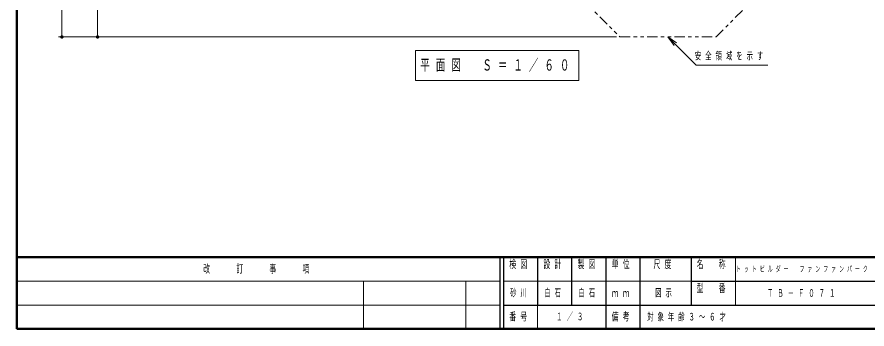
# Model space of a CAD drawing. Units: millimetres on the paper. Extents: x -385 to 0, y -594 to 267.
# Drawn here: x -385 to -135.9, y 0 to 91.4 of the extents above; entities that cross this region are included whole.
import ezdxf

# ---------------------------------------------------------------- set-up
doc = ezdxf.new("R2010")
doc.units = ezdxf.units.MM
doc.linetypes.add('USER3', pattern=[8, 3, -1, 1, -1, 1, -1])
doc.layers.add('1_60', color=7, linetype='Continuous', lineweight=25)
doc.layers.add('NAKAMURA図枠', color=7, linetype='Continuous', lineweight=13)
doc.layers.add('図面情報', color=7, linetype='Continuous')
doc.styles.add('ＭＳ ゴシック', font='')
doc.styles.get('ＭＳ ゴシック').set_extended_font_data('MS Gothic')

# ---------------------------------------------------------------- blocks, each defined once
blk = doc.blocks.new('filled_dot')
at = {"color": 0, "linetype": 'Continuous', "lineweight": -2, "const_width": 1.25}
blk.add_lwpolyline([(-0.625, 0, 1), (0.625, 0, 1)], format="xyb", close=True, dxfattribs=at)

msp = doc.modelspace()

# ---------------------------------------------------------------- linework, layer by layer
at = {"layer": '1_60', "lineweight": 13}
for p, q in [((-371.842, 85.523), (-371.842, 237.874)), ((-361.387, 85.523), (-361.387, 115.523)), ((-209.33, 85.523), (-372.842, 85.523)), ((-192.488, 83.048), (-194.256, 85.523)), ((-194.256, 85.523), (-191.781, 83.755)), ((-194.256, 85.523), (-192.135, 83.401)), ((-268.223, 81.53), (-268.223, 72.73)), ((-220.423, 81.53), (-268.223, 81.53)), ((-220.423, 72.73), (-220.423, 81.53)), ((-268.223, 72.73), (-220.423, 72.73))]:
    msp.add_line(p, q, dxfattribs=at)
at = {"layer": '1_60', "linetype": 'USER3', "lineweight": 13}
msp.add_lwpolyline([(-239.15, 221.075), (-255.95, 237.874), (-282.563, 237.874), (-299.362, 221.075), (-333.021, 221.075), (-351.128, 202.968), (-351.128, 177.697), (-328.991, 155.56), (-337.805, 146.746), (-337.805, 121.419), (-316.765, 100.379), (-229.029, 100.379), (-225.74, 97.09), (-219.897, 97.09), (-208.33, 85.523), (-180.183, 85.523), (-166.023, 99.683), (-155.122, 99.683), (-137.519, 117.285), (-137.519, 200.49), (-158.104, 221.075)], close=True, dxfattribs=at)
at = {"layer": '1_60', "lineweight": 13}
msp.add_lwpolyline([(-194.256, 85.523), (-185.958, 77.225), (-164.958, 77.225)], dxfattribs=at)
at = {"layer": 'NAKAMURA図枠', "lineweight": 50}
for p, q in [((-385, 267), (-385, 0)), ((-385, 21), (0, 21)), ((-385, 0), (0, 0))]:
    msp.add_line(p, q, dxfattribs=at)
at = {"layer": 'NAKAMURA図枠', "color": 211, "lineweight": 25}
for p, q in [((-243.5, 21), (-243.5, 0)), ((-242.5, 21), (-242.5, 0)), ((-232.5, 21), (-232.5, 7)), ((-222.5, 21), (-222.5, 7)), ((-212.5, 21), (-212.5, 0)), ((-202.5, 21), (-202.5, 7)), ((-187.5, 21), (-187.5, 7)), ((-187.5, 14), (-70, 14)), ((-242.5, 7), (0, 7))]:
    msp.add_line(p, q, dxfattribs=at)
at = {"layer": 'NAKAMURA図枠'}
for p, q in [((-174.5, 21), (-174.5, 7)), ((-385, 14), (-243.5, 14)), ((-283.5, 14), (-283.5, 0)), ((-253.5, 14), (-253.5, 0)), ((-242.5, 14), (-187.5, 14)), ((-385, 7), (-243.5, 7)), ((-232.5, 7), (-232.5, 0))]:
    msp.add_line(p, q, dxfattribs=at)
at = {"layer": 'NAKAMURA図枠', "lineweight": 25}
msp.add_line((-202.5, 7), (-202.5, 0), dxfattribs=at)

# ---------------------------------------------------------------- block references
at = {"layer": '1_60', "lineweight": 13, "xscale": 0.4, "yscale": 0.4, "rotation": 90}
for p in [(-371.842, 85.523), (-361.387, 85.523)]:
    msp.add_blockref('filled_dot', p, dxfattribs=at)

# ---------------------------------------------------------------- texts
at = {"layer": '1_60', "attachment_point": 4, "style": 'ＭＳ ゴシック'}
for s, insert, char_height in [('\\T1.64;\\W0.6;安全領域を示す', (-186.375, 79.875), 2.199), ('\\T1.64;\\W0.6;平面図\u3000Ｓ＝１／６０', (-266.823, 77.13), 3.299)]:
    msp.add_mtext(s, dxfattribs=dict(at, insert=insert, char_height=char_height))
at = {"layer": 'NAKAMURA図枠', "color": 4, "char_height": 2.346, "style": 'ＭＳ ゴシック'}
for s, insert, attachment_point in [('\\T1.64;\\W0.6;検図', (-237.5, 20.167), 2), ('\\T1.64;\\W0.6;設計', (-227.5, 20.167), 2), ('\\T1.64;\\W0.6;製図', (-217.5, 20.167), 2), ('\\T1.64;\\W0.6;単位', (-207.5, 20.167), 2), ('\\T1.64;\\W0.6;尺度', (-195.25, 20.167), 2), ('\\T1.64;\\W0.6;名\u3000称', (-181, 20.167), 2), ('\\T1.64;\\W0.6;改\u3000\u3000訂\u3000\u3000事\u3000\u3000項', (-314.25, 17.5), 5), ('\\T1.64;\\W0.6;型\u3000番', (-181, 13.167), 2), ('\\T1.64;\\W0.6;ｍｍ', (-207.5, 10.5), 5), ('\\T1.64;\\W0.6;番号', (-237.5, 3.5), 5), ('\\T1.64;\\W0.6;備考', (-207.5, 3.5), 5)]:
    msp.add_mtext(s, dxfattribs=dict(at, insert=insert, attachment_point=attachment_point))
at = {"layer": '図面情報', "style": 'ＭＳ ゴシック'}
for s, insert, char_height, attachment_point in [('\\T1.64;\\W0.6;トットビルダー\u3000ファンファンパーク', (-174.3, 17.5), 1.686, 4), ('\\T1.64;\\W0.6;砂川', (-240.5, 10.5), 2.199, 4), ('\\T1.64;\\W0.6;白石', (-230.5, 10.5), 2.199, 4), ('\\T1.64;\\W0.6;白石', (-220.5, 10.5), 2.199, 4), ('\\T1.64;\\W0.6;図示', (-198, 10.5), 2.199, 4), ('\\T1.64;\\W0.6;ＴＢ－Ｆ０７１', (-165.25, 10.5), 2.199, 4), ('\\T1.64;\\W0.6;１／３', (-227, 3.5), 2.199, 4), ('\\T1.64;\\W0.6;対象年齢３～６才', (-188.238, 3.449), 2.199, 5)]:
    msp.add_mtext(s, dxfattribs=dict(at, insert=insert, char_height=char_height, attachment_point=attachment_point))

doc.saveas('drawing.dxf')
